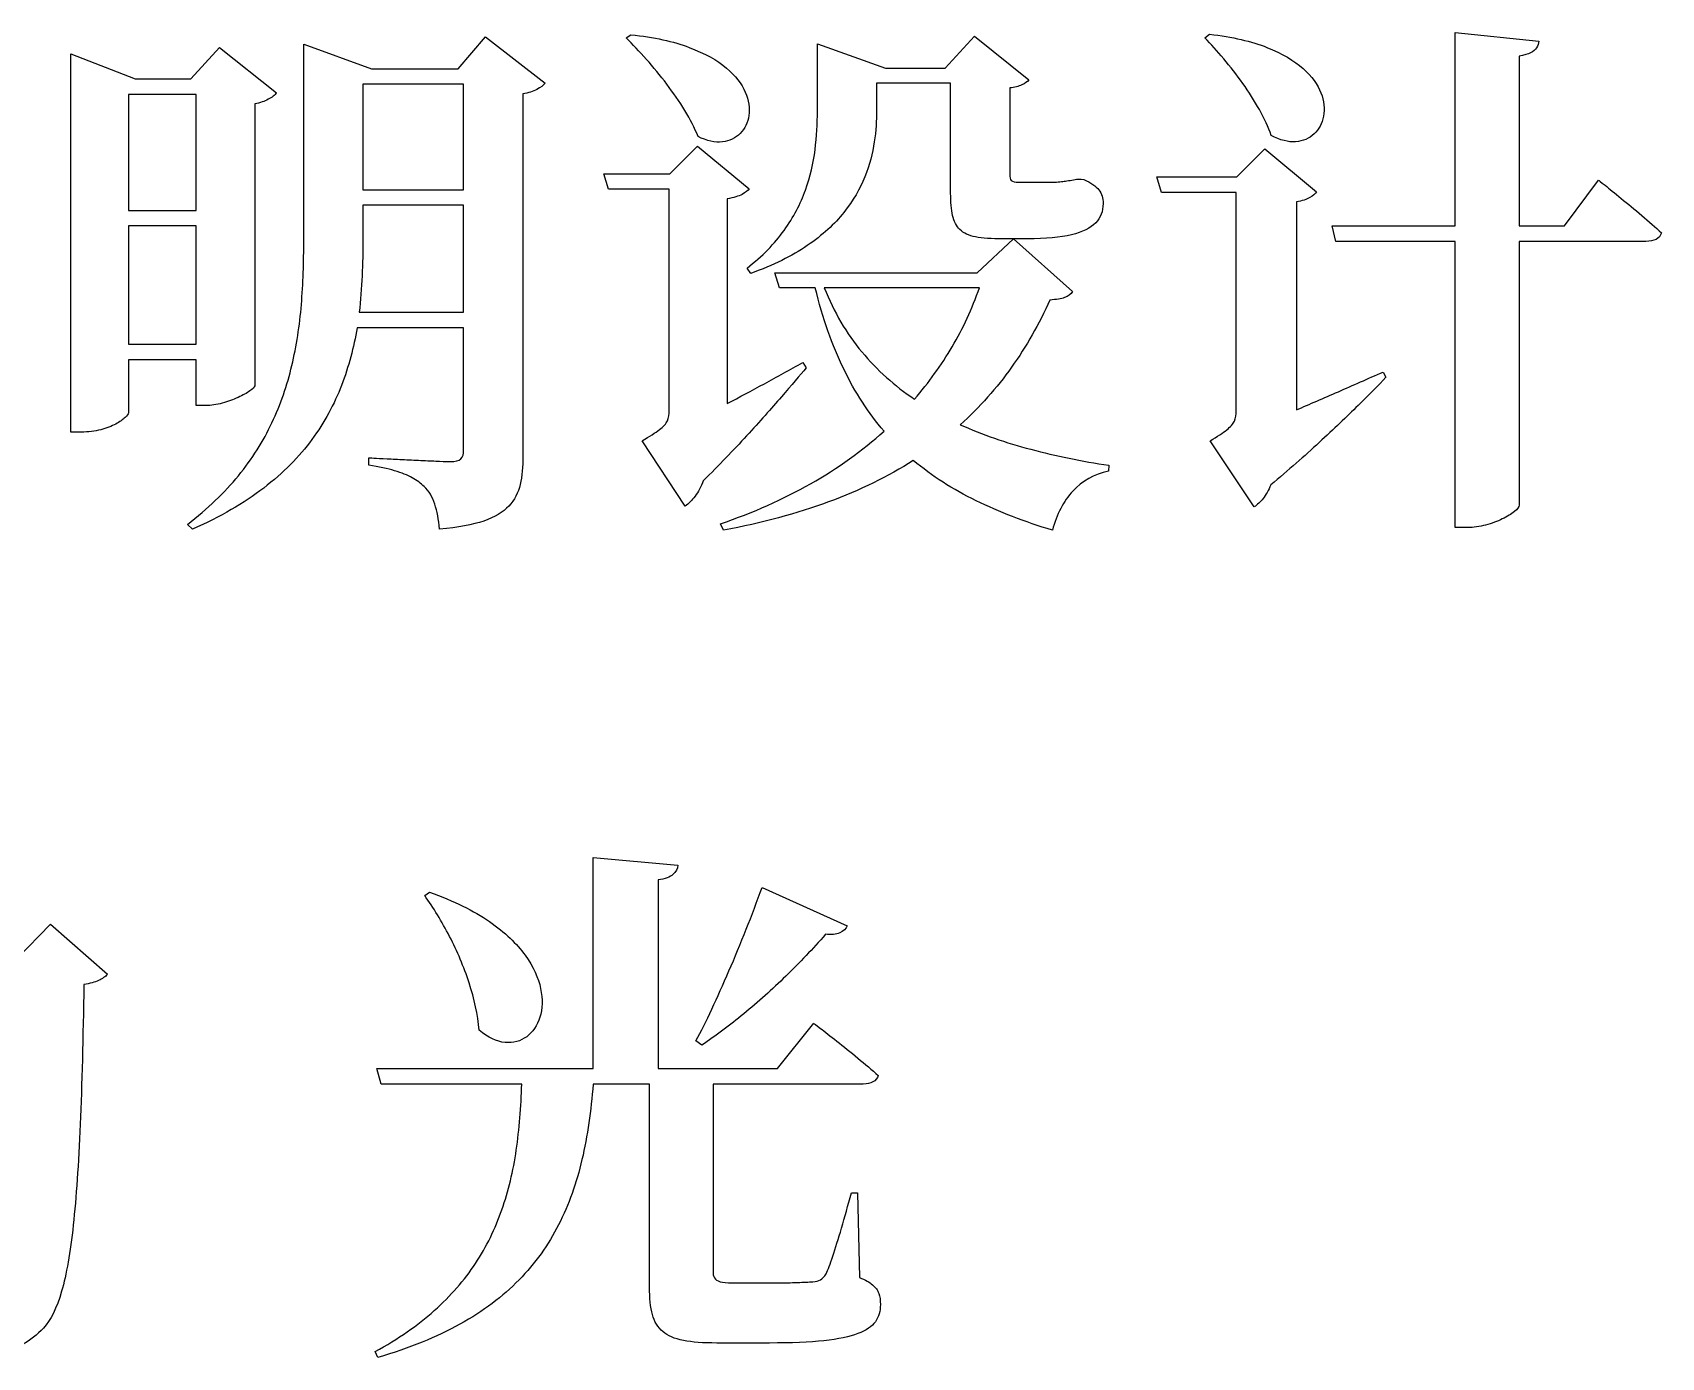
# Model space of a CAD drawing. Extents: x 11992 to 29481, y -6727 to 6811.
# Drawn here: x 28347.3 to 28418.5, y 3311.1 to 3369 of the extents above; entities that cross this region are included whole.
import ezdxf

# ---------------------------------------------------------------- set-up
doc = ezdxf.new("R2010")
doc.units = 0
doc.header["$MEASUREMENT"] = 0
doc.layers.add('layer 1', color=8, linetype='CONTINUOUS')
doc.layers.add('zoylight 6节点', color=8, linetype='CONTINUOUS')

# ---------------------------------------------------------------- blocks, each defined once
blk = doc.blocks.new('ddddd')
at = {"layer": 'layer 1'}
for points, knots in [([(22.482, 53.151), (22.482, 53.151), (21.889, 52.453), (21.889, 52.453), (21.889, 52.453), (21.889, 52.453), (19.991, 52.453), (19.991, 52.453), (19.991, 52.453), (19.991, 52.453), (18.513, 52.988), (18.513, 52.988), (18.513, 52.988), (18.513, 52.988), (18.513, 48.716), (18.513, 48.716), (18.513, 48.716), (18.515, 48.231), (18.497, 47.76), (18.461, 47.302), (18.461, 47.302), (18.424, 46.844), (18.354, 46.4), (18.253, 45.969), (18.253, 45.969), (18.152, 45.538), (18.008, 45.121), (17.818, 44.72), (17.818, 44.72), (17.63, 44.318), (17.386, 43.932), (17.085, 43.563), (17.085, 43.563), (16.782, 43.193), (16.414, 42.838), (15.975, 42.5), (15.975, 42.5), (15.975, 42.5), (16.08, 42.395), (16.08, 42.395), (16.08, 42.395), (16.691, 42.665), (17.211, 42.964), (17.638, 43.294), (17.638, 43.294), (18.065, 43.624), (18.416, 43.979), (18.691, 44.355), (18.691, 44.355), (18.965, 44.733), (19.182, 45.127), (19.337, 45.536), (19.337, 45.536), (19.495, 45.948), (19.607, 46.367), (19.677, 46.796), (19.677, 46.796), (19.677, 46.796), (22.005, 46.796), (22.005, 46.796), (22.005, 46.796), (22.005, 46.796), (22.005, 44.13), (22.005, 44.13), (22.005, 44.13), (22.007, 44.037), (21.988, 43.971), (21.947, 43.932), (21.947, 43.932), (21.906, 43.891), (21.829, 43.872), (21.714, 43.874), (21.714, 43.874), (21.664, 43.874), (21.586, 43.876), (21.481, 43.88), (21.481, 43.88), (21.376, 43.884), (21.258, 43.889), (21.122, 43.895), (21.122, 43.895), (20.988, 43.901), (20.853, 43.907), (20.715, 43.915), (20.715, 43.915), (20.577, 43.922), (20.447, 43.928), (20.331, 43.934), (20.331, 43.934), (20.212, 43.94), (20.117, 43.946), (20.046, 43.95), (20.046, 43.95), (19.972, 43.953), (19.935, 43.955), (19.933, 43.955), (19.933, 43.955), (19.933, 43.955), (19.933, 43.792), (19.933, 43.792), (19.933, 43.792), (20.156, 43.757), (20.344, 43.717), (20.498, 43.672), (20.498, 43.672), (20.651, 43.626), (20.779, 43.575), (20.882, 43.517), (20.882, 43.517), (20.985, 43.461), (21.072, 43.397), (21.144, 43.327), (21.144, 43.327), (21.246, 43.228), (21.324, 43.1), (21.375, 42.944), (21.375, 42.944), (21.425, 42.787), (21.46, 42.605), (21.481, 42.395), (21.481, 42.395), (21.881, 42.43), (22.201, 42.491), (22.444, 42.574), (22.444, 42.574), (22.686, 42.659), (22.868, 42.768), (22.993, 42.9), (22.993, 42.9), (23.115, 43.034), (23.198, 43.191), (23.239, 43.373), (23.239, 43.373), (23.282, 43.554), (23.301, 43.759), (23.297, 43.99), (23.297, 43.99), (23.297, 43.99), (23.297, 51.906), (23.297, 51.906), (23.297, 51.906), (23.419, 51.925), (23.522, 51.956), (23.604, 52.001), (23.604, 52.001), (23.685, 52.046), (23.745, 52.09), (23.786, 52.139), (23.786, 52.139), (23.786, 52.139), (22.482, 53.151), (22.482, 53.151)], [0, 0, 0, 0, 0.026316, 0.026316, 0.026316, 0.026316, 0.052632, 0.052632, 0.052632, 0.052632, 0.078947, 0.078947, 0.078947, 0.078947, 0.105263, 0.105263, 0.105263, 0.105263, 0.131579, 0.131579, 0.131579, 0.131579, 0.157895, 0.157895, 0.157895, 0.157895, 0.184211, 0.184211, 0.184211, 0.184211, 0.210526, 0.210526, 0.210526, 0.210526, 0.236842, 0.236842, 0.236842, 0.236842, 0.263158, 0.263158, 0.263158, 0.263158, 0.289474, 0.289474, 0.289474, 0.289474, 0.315789, 0.315789, 0.315789, 0.315789, 0.342105, 0.342105, 0.342105, 0.342105, 0.368421, 0.368421, 0.368421, 0.368421, 0.394737, 0.394737, 0.394737, 0.394737, 0.421053, 0.421053, 0.421053, 0.421053, 0.447368, 0.447368, 0.447368, 0.447368, 0.473684, 0.473684, 0.473684, 0.473684, 0.5, 0.5, 0.5, 0.5, 0.526316, 0.526316, 0.526316, 0.526316, 0.552632, 0.552632, 0.552632, 0.552632, 0.578947, 0.578947, 0.578947, 0.578947, 0.605263, 0.605263, 0.605263, 0.605263, 0.631579, 0.631579, 0.631579, 0.631579, 0.657895, 0.657895, 0.657895, 0.657895, 0.684211, 0.684211, 0.684211, 0.684211, 0.710526, 0.710526, 0.710526, 0.710526, 0.736842, 0.736842, 0.736842, 0.736842, 0.763158, 0.763158, 0.763158, 0.763158, 0.789474, 0.789474, 0.789474, 0.789474, 0.815789, 0.815789, 0.815789, 0.815789, 0.842105, 0.842105, 0.842105, 0.842105, 0.868421, 0.868421, 0.868421, 0.868421, 0.894737, 0.894737, 0.894737, 0.894737, 0.921053, 0.921053, 0.921053, 0.921053, 0.947368, 0.947368, 0.947368, 0.947368, 0.973684, 0.973684, 0.973684, 0.973684, 1, 1, 1, 1]), ([(25.553, 53.128), (25.696, 52.988), (25.845, 52.831), (25.999, 52.659), (25.999, 52.659), (26.15, 52.488), (26.299, 52.307), (26.443, 52.117), (26.443, 52.117), (26.587, 51.927), (26.718, 51.735), (26.837, 51.543), (26.837, 51.543), (26.953, 51.349), (27.05, 51.159), (27.124, 50.975), (27.124, 50.975), (27.318, 50.876), (27.496, 50.837), (27.656, 50.854), (27.656, 50.854), (27.815, 50.874), (27.945, 50.936), (28.048, 51.041), (28.048, 51.041), (28.148, 51.145), (28.212, 51.275), (28.236, 51.434), (28.236, 51.434), (28.259, 51.593), (28.232, 51.762), (28.156, 51.943), (28.156, 51.943), (28.079, 52.123), (27.941, 52.3), (27.743, 52.47), (27.743, 52.47), (27.543, 52.641), (27.273, 52.79), (26.932, 52.92), (26.932, 52.92), (26.589, 53.05), (26.164, 53.142), (25.657, 53.198), (25.657, 53.198), (25.657, 53.198), (25.553, 53.128), (25.553, 53.128)], [0, 0, 0, 0, 0.083333, 0.083333, 0.083333, 0.083333, 0.166667, 0.166667, 0.166667, 0.166667, 0.25, 0.25, 0.25, 0.25, 0.333333, 0.333333, 0.333333, 0.333333, 0.416667, 0.416667, 0.416667, 0.416667, 0.5, 0.5, 0.5, 0.5, 0.583333, 0.583333, 0.583333, 0.583333, 0.666667, 0.666667, 0.666667, 0.666667, 0.75, 0.75, 0.75, 0.75, 0.833333, 0.833333, 0.833333, 0.833333, 0.916667, 0.916667, 0.916667, 0.916667, 1, 1, 1, 1]), ([(35.494, 50.043), (35.494, 50.043), (35.389, 50.043), (35.389, 50.043), (35.389, 50.043), (35.352, 50.032), (35.307, 50.022), (35.255, 50.016), (35.255, 50.016), (35.203, 50.008), (35.158, 50.003), (35.121, 49.997), (35.121, 49.997), (35.09, 49.991), (35.045, 49.985), (34.991, 49.981), (34.991, 49.981), (34.939, 49.975), (34.892, 49.973), (34.853, 49.973), (34.853, 49.973), (34.853, 49.973), (34.504, 49.973), (34.504, 49.973), (34.504, 49.973), (34.504, 49.973), (34.132, 49.973), (34.132, 49.973), (34.132, 49.973), (34.048, 49.973), (33.992, 49.985), (33.967, 50.012), (33.967, 50.012), (33.943, 50.039), (33.932, 50.084), (33.934, 50.148), (33.934, 50.148), (33.934, 50.148), (33.934, 52.034), (33.934, 52.034), (33.934, 52.034), (34.038, 52.047), (34.126, 52.069), (34.196, 52.1), (34.196, 52.1), (34.266, 52.131), (34.318, 52.168), (34.353, 52.208), (34.353, 52.208), (34.353, 52.208), (33.165, 53.163), (33.165, 53.163), (33.165, 53.163), (33.165, 53.163), (32.525, 52.465), (32.525, 52.465), (32.525, 52.465), (32.525, 52.465), (31.221, 52.465), (31.221, 52.465), (31.221, 52.465), (31.221, 52.465), (29.732, 53), (29.732, 53), (29.732, 53), (29.732, 53), (29.732, 51.522), (29.732, 51.522), (29.732, 51.522), (29.733, 51.256), (29.718, 50.976), (29.681, 50.686), (29.681, 50.686), (29.646, 50.394), (29.574, 50.1), (29.47, 49.803), (29.47, 49.803), (29.365, 49.504), (29.21, 49.211), (29.004, 48.922), (29.004, 48.922), (28.8, 48.635), (28.531, 48.359), (28.195, 48.099), (28.195, 48.099), (28.195, 48.099), (28.276, 47.983), (28.276, 47.983), (28.276, 47.983), (28.767, 48.16), (29.179, 48.361), (29.51, 48.59), (29.51, 48.59), (29.842, 48.817), (30.108, 49.06), (30.31, 49.316), (30.31, 49.316), (30.511, 49.572), (30.665, 49.83), (30.768, 50.092), (30.768, 50.092), (30.87, 50.356), (30.94, 50.61), (30.975, 50.854), (30.975, 50.854), (31.01, 51.101), (31.026, 51.328), (31.024, 51.533), (31.024, 51.533), (31.024, 51.533), (31.024, 52.139), (31.024, 52.139), (31.024, 52.139), (31.024, 52.139), (32.642, 52.139), (32.642, 52.139), (32.642, 52.139), (32.642, 52.139), (32.642, 49.81), (32.642, 49.81), (32.642, 49.81), (32.64, 49.609), (32.651, 49.438), (32.675, 49.3), (32.675, 49.3), (32.698, 49.162), (32.746, 49.052), (32.816, 48.97), (32.816, 48.97), (32.888, 48.887), (32.993, 48.829), (33.132, 48.792), (33.132, 48.792), (33.272, 48.757), (33.458, 48.74), (33.689, 48.74), (33.689, 48.74), (33.689, 48.74), (34.318, 48.74), (34.318, 48.74), (34.318, 48.74), (34.716, 48.74), (35.036, 48.769), (35.28, 48.827), (35.28, 48.827), (35.523, 48.887), (35.699, 48.972), (35.81, 49.087), (35.81, 49.087), (35.918, 49.201), (35.973, 49.341), (35.971, 49.508), (35.971, 49.508), (35.973, 49.628), (35.944, 49.729), (35.88, 49.809), (35.88, 49.809), (35.816, 49.89), (35.707, 49.964), (35.552, 50.032), (35.552, 50.032), (35.552, 50.032), (35.494, 50.043), (35.494, 50.043)], [0, 0, 0, 0, 0.02439, 0.02439, 0.02439, 0.02439, 0.04878, 0.04878, 0.04878, 0.04878, 0.073171, 0.073171, 0.073171, 0.073171, 0.097561, 0.097561, 0.097561, 0.097561, 0.121951, 0.121951, 0.121951, 0.121951, 0.146341, 0.146341, 0.146341, 0.146341, 0.170732, 0.170732, 0.170732, 0.170732, 0.195122, 0.195122, 0.195122, 0.195122, 0.219512, 0.219512, 0.219512, 0.219512, 0.243902, 0.243902, 0.243902, 0.243902, 0.268293, 0.268293, 0.268293, 0.268293, 0.292683, 0.292683, 0.292683, 0.292683, 0.317073, 0.317073, 0.317073, 0.317073, 0.341463, 0.341463, 0.341463, 0.341463, 0.365854, 0.365854, 0.365854, 0.365854, 0.390244, 0.390244, 0.390244, 0.390244, 0.414634, 0.414634, 0.414634, 0.414634, 0.439024, 0.439024, 0.439024, 0.439024, 0.463415, 0.463415, 0.463415, 0.463415, 0.487805, 0.487805, 0.487805, 0.487805, 0.512195, 0.512195, 0.512195, 0.512195, 0.536585, 0.536585, 0.536585, 0.536585, 0.560976, 0.560976, 0.560976, 0.560976, 0.585366, 0.585366, 0.585366, 0.585366, 0.609756, 0.609756, 0.609756, 0.609756, 0.634146, 0.634146, 0.634146, 0.634146, 0.658537, 0.658537, 0.658537, 0.658537, 0.682927, 0.682927, 0.682927, 0.682927, 0.707317, 0.707317, 0.707317, 0.707317, 0.731707, 0.731707, 0.731707, 0.731707, 0.756098, 0.756098, 0.756098, 0.756098, 0.780488, 0.780488, 0.780488, 0.780488, 0.804878, 0.804878, 0.804878, 0.804878, 0.829268, 0.829268, 0.829268, 0.829268, 0.853659, 0.853659, 0.853659, 0.853659, 0.878049, 0.878049, 0.878049, 0.878049, 0.902439, 0.902439, 0.902439, 0.902439, 0.926829, 0.926829, 0.926829, 0.926829, 0.95122, 0.95122, 0.95122, 0.95122, 0.97561, 0.97561, 0.97561, 0.97561, 1, 1, 1, 1]), ([(38.191, 53.128), (38.327, 52.992), (38.465, 52.841), (38.608, 52.67), (38.608, 52.67), (38.752, 52.501), (38.89, 52.323), (39.024, 52.133), (39.024, 52.133), (39.157, 51.945), (39.278, 51.753), (39.386, 51.56), (39.386, 51.56), (39.495, 51.366), (39.58, 51.18), (39.646, 50.998), (39.646, 50.998), (39.84, 50.891), (40.017, 50.845), (40.178, 50.858), (40.178, 50.858), (40.339, 50.87), (40.475, 50.928), (40.581, 51.029), (40.581, 51.029), (40.688, 51.13), (40.758, 51.26), (40.787, 51.417), (40.787, 51.417), (40.818, 51.576), (40.799, 51.745), (40.731, 51.927), (40.731, 51.927), (40.661, 52.108), (40.531, 52.286), (40.341, 52.459), (40.341, 52.459), (40.149, 52.631), (39.887, 52.785), (39.551, 52.919), (39.551, 52.919), (39.218, 53.052), (38.798, 53.149), (38.296, 53.21), (38.296, 53.21), (38.296, 53.21), (38.191, 53.128), (38.191, 53.128)], [0, 0, 0, 0, 0.083333, 0.083333, 0.083333, 0.083333, 0.166667, 0.166667, 0.166667, 0.166667, 0.25, 0.25, 0.25, 0.25, 0.333333, 0.333333, 0.333333, 0.333333, 0.416667, 0.416667, 0.416667, 0.416667, 0.5, 0.5, 0.5, 0.5, 0.583333, 0.583333, 0.583333, 0.583333, 0.666667, 0.666667, 0.666667, 0.666667, 0.75, 0.75, 0.75, 0.75, 0.833333, 0.833333, 0.833333, 0.833333, 0.916667, 0.916667, 0.916667, 0.916667, 1, 1, 1, 1]), ([(46.049, 49.019), (46.049, 49.019), (45.059, 49.019), (45.059, 49.019), (45.059, 49.019), (45.059, 49.019), (45.059, 52.732), (45.059, 52.732), (45.059, 52.732), (45.168, 52.748), (45.251, 52.771), (45.311, 52.802), (45.311, 52.802), (45.372, 52.831), (45.414, 52.868), (45.441, 52.913), (45.441, 52.913), (45.467, 52.955), (45.484, 53.004), (45.49, 53.058), (45.49, 53.058), (45.49, 53.058), (43.662, 53.244), (43.662, 53.244), (43.662, 53.244), (43.662, 53.244), (43.662, 49.019), (43.662, 49.019), (43.662, 49.019), (43.662, 49.019), (40.973, 49.019), (40.973, 49.019), (40.973, 49.019), (40.973, 49.019), (41.055, 48.681), (41.055, 48.681), (41.055, 48.681), (41.055, 48.681), (43.662, 48.681), (43.662, 48.681), (43.662, 48.681), (43.662, 48.681), (43.662, 42.43), (43.662, 42.43), (43.662, 42.43), (43.662, 42.43), (43.93, 42.43), (43.93, 42.43), (43.93, 42.43), (44.064, 42.432), (44.196, 42.45), (44.328, 42.485), (44.328, 42.485), (44.46, 42.522), (44.582, 42.566), (44.691, 42.619), (44.691, 42.619), (44.801, 42.671), (44.89, 42.725), (44.956, 42.78), (44.956, 42.78), (45.024, 42.834), (45.057, 42.88), (45.059, 42.919), (45.059, 42.919), (45.059, 42.919), (45.059, 48.681), (45.059, 48.681), (45.059, 48.681), (45.059, 48.681), (47.83, 48.681), (47.83, 48.681), (47.83, 48.681), (47.919, 48.681), (47.993, 48.697), (48.051, 48.726), (48.051, 48.726), (48.111, 48.757), (48.15, 48.804), (48.167, 48.868), (48.167, 48.868), (48.037, 48.99), (47.894, 49.116), (47.736, 49.25), (47.736, 49.25), (47.581, 49.382), (47.432, 49.506), (47.288, 49.622), (47.288, 49.622), (47.147, 49.739), (47.028, 49.834), (46.937, 49.908), (46.937, 49.908), (46.844, 49.981), (46.798, 50.018), (46.794, 50.02), (46.794, 50.02), (46.794, 50.02), (46.049, 49.019), (46.049, 49.019)], [0, 0, 0, 0, 0.04, 0.04, 0.04, 0.04, 0.08, 0.08, 0.08, 0.08, 0.12, 0.12, 0.12, 0.12, 0.16, 0.16, 0.16, 0.16, 0.2, 0.2, 0.2, 0.2, 0.24, 0.24, 0.24, 0.24, 0.28, 0.28, 0.28, 0.28, 0.32, 0.32, 0.32, 0.32, 0.36, 0.36, 0.36, 0.36, 0.4, 0.4, 0.4, 0.4, 0.44, 0.44, 0.44, 0.44, 0.48, 0.48, 0.48, 0.48, 0.52, 0.52, 0.52, 0.52, 0.56, 0.56, 0.56, 0.56, 0.6, 0.6, 0.6, 0.6, 0.64, 0.64, 0.64, 0.64, 0.68, 0.68, 0.68, 0.68, 0.72, 0.72, 0.72, 0.72, 0.76, 0.76, 0.76, 0.76, 0.8, 0.8, 0.8, 0.8, 0.84, 0.84, 0.84, 0.84, 0.88, 0.88, 0.88, 0.88, 0.92, 0.92, 0.92, 0.92, 0.96, 0.96, 0.96, 0.96, 1, 1, 1, 1]), ([(16.162, 46.097), (16.162, 46.097), (16.162, 45.096), (16.162, 45.096), (16.162, 45.096), (16.162, 45.096), (16.371, 45.096), (16.371, 45.096), (16.371, 45.096), (16.489, 45.098), (16.61, 45.116), (16.734, 45.148), (16.734, 45.148), (16.856, 45.181), (16.971, 45.224), (17.077, 45.273), (17.077, 45.273), (17.182, 45.321), (17.269, 45.368), (17.335, 45.416), (17.335, 45.416), (17.401, 45.463), (17.438, 45.5), (17.442, 45.527), (17.442, 45.527), (17.442, 45.527), (17.442, 51.685), (17.442, 51.685), (17.442, 51.685), (17.558, 51.71), (17.657, 51.743), (17.737, 51.786), (17.737, 51.786), (17.818, 51.828), (17.878, 51.877), (17.919, 51.929), (17.919, 51.929), (17.919, 51.929), (16.674, 52.919), (16.674, 52.919), (16.674, 52.919), (16.674, 52.919), (16.045, 52.232), (16.045, 52.232), (16.045, 52.232), (16.045, 52.232), (14.834, 52.232), (14.834, 52.232), (14.834, 52.232), (14.834, 52.232), (13.426, 52.779), (13.426, 52.779), (13.426, 52.779), (13.426, 52.779), (13.426, 44.514), (13.426, 44.514), (13.426, 44.514), (13.426, 44.514), (13.647, 44.514), (13.647, 44.514), (13.647, 44.514), (13.808, 44.516), (13.952, 44.533), (14.08, 44.568), (14.08, 44.568), (14.206, 44.603), (14.315, 44.644), (14.406, 44.693), (14.406, 44.693), (14.495, 44.741), (14.563, 44.79), (14.611, 44.834), (14.611, 44.834), (14.658, 44.879), (14.683, 44.912), (14.683, 44.933), (14.683, 44.933), (14.683, 44.933), (14.683, 46.097), (14.683, 46.097), (14.683, 46.097), (14.683, 46.097), (16.162, 46.097), (16.162, 46.097)], [0, 0, 0, 0, 0.047619, 0.047619, 0.047619, 0.047619, 0.095238, 0.095238, 0.095238, 0.095238, 0.142857, 0.142857, 0.142857, 0.142857, 0.190476, 0.190476, 0.190476, 0.190476, 0.238095, 0.238095, 0.238095, 0.238095, 0.285714, 0.285714, 0.285714, 0.285714, 0.333333, 0.333333, 0.333333, 0.333333, 0.380952, 0.380952, 0.380952, 0.380952, 0.428571, 0.428571, 0.428571, 0.428571, 0.47619, 0.47619, 0.47619, 0.47619, 0.52381, 0.52381, 0.52381, 0.52381, 0.571429, 0.571429, 0.571429, 0.571429, 0.619048, 0.619048, 0.619048, 0.619048, 0.666667, 0.666667, 0.666667, 0.666667, 0.714286, 0.714286, 0.714286, 0.714286, 0.761905, 0.761905, 0.761905, 0.761905, 0.809524, 0.809524, 0.809524, 0.809524, 0.857143, 0.857143, 0.857143, 0.857143, 0.904762, 0.904762, 0.904762, 0.904762, 0.952381, 0.952381, 0.952381, 0.952381, 1, 1, 1, 1]), ([(22.005, 52.115), (22.005, 52.115), (22.005, 49.81), (22.005, 49.81), (22.005, 49.81), (22.005, 49.81), (19.805, 49.81), (19.805, 49.81), (19.805, 49.81), (19.805, 49.81), (19.805, 52.115), (19.805, 52.115), (19.805, 52.115), (19.805, 52.115), (22.005, 52.115), (22.005, 52.115)], [0, 0, 0, 0, 0.25, 0.25, 0.25, 0.25, 0.5, 0.5, 0.5, 0.5, 0.75, 0.75, 0.75, 0.75, 1, 1, 1, 1]), ([(16.162, 51.894), (16.162, 51.894), (16.162, 49.357), (16.162, 49.357), (16.162, 49.357), (16.162, 49.357), (14.683, 49.357), (14.683, 49.357), (14.683, 49.357), (14.683, 49.357), (14.683, 51.894), (14.683, 51.894), (14.683, 51.894), (14.683, 51.894), (16.162, 51.894), (16.162, 51.894)], [0, 0, 0, 0, 0.25, 0.25, 0.25, 0.25, 0.5, 0.5, 0.5, 0.5, 0.75, 0.75, 0.75, 0.75, 1, 1, 1, 1]), ([(29.417, 46.039), (29.132, 45.882), (28.851, 45.727), (28.573, 45.573), (28.573, 45.573), (28.296, 45.422), (28.026, 45.278), (27.764, 45.143), (27.764, 45.143), (27.764, 45.143), (27.764, 49.613), (27.764, 49.613), (27.764, 49.613), (27.902, 49.638), (28.011, 49.669), (28.086, 49.71), (28.086, 49.71), (28.162, 49.75), (28.214, 49.791), (28.242, 49.834), (28.242, 49.834), (28.242, 49.834), (27.112, 50.765), (27.112, 50.765), (27.112, 50.765), (27.112, 50.765), (26.507, 50.16), (26.507, 50.16), (26.507, 50.16), (26.507, 50.16), (25.064, 50.16), (25.064, 50.16), (25.064, 50.16), (25.064, 50.16), (25.168, 49.822), (25.168, 49.822), (25.168, 49.822), (25.168, 49.822), (26.495, 49.822), (26.495, 49.822), (26.495, 49.822), (26.495, 49.822), (26.495, 44.991), (26.495, 44.991), (26.495, 44.991), (26.497, 44.904), (26.484, 44.828), (26.455, 44.764), (26.455, 44.764), (26.426, 44.702), (26.369, 44.636), (26.284, 44.57), (26.284, 44.57), (26.197, 44.504), (26.071, 44.423), (25.902, 44.328), (25.902, 44.328), (25.902, 44.328), (26.845, 42.896), (26.845, 42.896), (26.845, 42.896), (26.916, 42.948), (26.988, 43.022), (27.06, 43.115), (27.06, 43.115), (27.132, 43.208), (27.192, 43.321), (27.24, 43.455), (27.24, 43.455), (27.584, 43.794), (27.898, 44.12), (28.185, 44.434), (28.185, 44.434), (28.472, 44.747), (28.726, 45.03), (28.946, 45.286), (28.946, 45.286), (29.167, 45.54), (29.347, 45.754), (29.487, 45.923), (29.487, 45.923), (29.487, 45.923), (29.417, 46.039), (29.417, 46.039)], [0, 0, 0, 0, 0.047619, 0.047619, 0.047619, 0.047619, 0.095238, 0.095238, 0.095238, 0.095238, 0.142857, 0.142857, 0.142857, 0.142857, 0.190476, 0.190476, 0.190476, 0.190476, 0.238095, 0.238095, 0.238095, 0.238095, 0.285714, 0.285714, 0.285714, 0.285714, 0.333333, 0.333333, 0.333333, 0.333333, 0.380952, 0.380952, 0.380952, 0.380952, 0.428571, 0.428571, 0.428571, 0.428571, 0.47619, 0.47619, 0.47619, 0.47619, 0.52381, 0.52381, 0.52381, 0.52381, 0.571429, 0.571429, 0.571429, 0.571429, 0.619048, 0.619048, 0.619048, 0.619048, 0.666667, 0.666667, 0.666667, 0.666667, 0.714286, 0.714286, 0.714286, 0.714286, 0.761905, 0.761905, 0.761905, 0.761905, 0.809524, 0.809524, 0.809524, 0.809524, 0.857143, 0.857143, 0.857143, 0.857143, 0.904762, 0.904762, 0.904762, 0.904762, 0.952381, 0.952381, 0.952381, 0.952381, 1, 1, 1, 1]), ([(40.193, 49.543), (40.32, 49.568), (40.418, 49.599), (40.488, 49.64), (40.488, 49.64), (40.558, 49.681), (40.609, 49.721), (40.636, 49.764), (40.636, 49.764), (40.636, 49.764), (39.507, 50.707), (39.507, 50.707), (39.507, 50.707), (39.507, 50.707), (38.89, 50.09), (38.89, 50.09), (38.89, 50.09), (38.89, 50.09), (37.144, 50.09), (37.144, 50.09), (37.144, 50.09), (37.144, 50.09), (37.248, 49.752), (37.248, 49.752), (37.248, 49.752), (37.248, 49.752), (38.878, 49.752), (38.878, 49.752), (38.878, 49.752), (38.878, 49.752), (38.878, 44.98), (38.878, 44.98), (38.878, 44.98), (38.88, 44.896), (38.866, 44.823), (38.839, 44.758), (38.839, 44.758), (38.81, 44.694), (38.756, 44.63), (38.672, 44.564), (38.672, 44.564), (38.591, 44.499), (38.469, 44.419), (38.308, 44.328), (38.308, 44.328), (38.308, 44.328), (39.274, 42.884), (39.274, 42.884), (39.274, 42.884), (39.34, 42.925), (39.404, 42.985), (39.468, 43.067), (39.468, 43.067), (39.532, 43.146), (39.586, 43.245), (39.635, 43.362), (39.635, 43.362), (40.019, 43.686), (40.372, 43.994), (40.692, 44.289), (40.692, 44.289), (41.014, 44.584), (41.295, 44.854), (41.542, 45.096), (41.542, 45.096), (41.786, 45.339), (41.99, 45.544), (42.149, 45.713), (42.149, 45.713), (42.149, 45.713), (42.091, 45.829), (42.091, 45.829), (42.091, 45.829), (41.757, 45.684), (41.431, 45.54), (41.111, 45.399), (41.111, 45.399), (40.791, 45.259), (40.486, 45.127), (40.193, 45.003), (40.193, 45.003), (40.193, 45.003), (40.193, 49.543), (40.193, 49.543)], [0, 0, 0, 0, 0.047619, 0.047619, 0.047619, 0.047619, 0.095238, 0.095238, 0.095238, 0.095238, 0.142857, 0.142857, 0.142857, 0.142857, 0.190476, 0.190476, 0.190476, 0.190476, 0.238095, 0.238095, 0.238095, 0.238095, 0.285714, 0.285714, 0.285714, 0.285714, 0.333333, 0.333333, 0.333333, 0.333333, 0.380952, 0.380952, 0.380952, 0.380952, 0.428571, 0.428571, 0.428571, 0.428571, 0.47619, 0.47619, 0.47619, 0.47619, 0.52381, 0.52381, 0.52381, 0.52381, 0.571429, 0.571429, 0.571429, 0.571429, 0.619048, 0.619048, 0.619048, 0.619048, 0.666667, 0.666667, 0.666667, 0.666667, 0.714286, 0.714286, 0.714286, 0.714286, 0.761905, 0.761905, 0.761905, 0.761905, 0.809524, 0.809524, 0.809524, 0.809524, 0.857143, 0.857143, 0.857143, 0.857143, 0.904762, 0.904762, 0.904762, 0.904762, 0.952381, 0.952381, 0.952381, 0.952381, 1, 1, 1, 1]), ([(19.724, 47.133), (19.753, 47.397), (19.774, 47.663), (19.786, 47.931), (19.786, 47.931), (19.799, 48.2), (19.805, 48.466), (19.805, 48.728), (19.805, 48.728), (19.805, 48.728), (19.805, 49.473), (19.805, 49.473), (19.805, 49.473), (19.805, 49.473), (22.005, 49.473), (22.005, 49.473), (22.005, 49.473), (22.005, 49.473), (22.005, 47.133), (22.005, 47.133), (22.005, 47.133), (22.005, 47.133), (19.724, 47.133), (19.724, 47.133)], [0, 0, 0, 0, 0.166667, 0.166667, 0.166667, 0.166667, 0.333333, 0.333333, 0.333333, 0.333333, 0.5, 0.5, 0.5, 0.5, 0.666667, 0.666667, 0.666667, 0.666667, 0.833333, 0.833333, 0.833333, 0.833333, 1, 1, 1, 1]), ([(14.683, 46.435), (14.683, 46.435), (14.683, 49.019), (14.683, 49.019), (14.683, 49.019), (14.683, 49.019), (16.162, 49.019), (16.162, 49.019), (16.162, 49.019), (16.162, 49.019), (16.162, 46.435), (16.162, 46.435), (16.162, 46.435), (16.162, 46.435), (14.683, 46.435), (14.683, 46.435)], [0, 0, 0, 0, 0.25, 0.25, 0.25, 0.25, 0.5, 0.5, 0.5, 0.5, 0.75, 0.75, 0.75, 0.75, 1, 1, 1, 1]), ([(34.015, 48.74), (34.015, 48.74), (33.224, 47.995), (33.224, 47.995), (33.224, 47.995), (33.224, 47.995), (28.8, 47.995), (28.8, 47.995), (28.8, 47.995), (28.8, 47.995), (28.905, 47.669), (28.905, 47.669), (28.905, 47.669), (28.905, 47.669), (29.685, 47.669), (29.685, 47.669), (29.685, 47.669), (29.848, 47.001), (30.055, 46.411), (30.306, 45.897), (30.306, 45.897), (30.556, 45.383), (30.849, 44.931), (31.187, 44.537), (31.187, 44.537), (30.715, 44.112), (30.18, 43.728), (29.584, 43.389), (29.584, 43.389), (28.986, 43.049), (28.329, 42.756), (27.613, 42.512), (27.613, 42.512), (27.613, 42.512), (27.683, 42.372), (27.683, 42.372), (27.683, 42.372), (28.521, 42.529), (29.283, 42.735), (29.974, 42.991), (29.974, 42.991), (30.663, 43.245), (31.28, 43.548), (31.827, 43.897), (31.827, 43.897), (32.234, 43.556), (32.692, 43.263), (33.198, 43.016), (33.198, 43.016), (33.705, 42.77), (34.26, 42.556), (34.865, 42.372), (34.865, 42.372), (34.958, 42.723), (35.108, 43.009), (35.311, 43.228), (35.311, 43.228), (35.515, 43.447), (35.773, 43.592), (36.087, 43.664), (36.087, 43.664), (36.087, 43.664), (36.099, 43.792), (36.099, 43.792), (36.099, 43.792), (35.509, 43.88), (34.943, 43.994), (34.397, 44.14), (34.397, 44.14), (33.85, 44.283), (33.336, 44.464), (32.851, 44.677), (32.851, 44.677), (33.276, 45.061), (33.65, 45.48), (33.973, 45.934), (33.973, 45.934), (34.297, 46.388), (34.576, 46.877), (34.807, 47.401), (34.807, 47.401), (34.95, 47.411), (35.057, 47.428), (35.131, 47.455), (35.131, 47.455), (35.206, 47.48), (35.265, 47.525), (35.307, 47.587), (35.307, 47.587), (35.307, 47.587), (34.015, 48.74), (34.015, 48.74)], [0, 0, 0, 0, 0.043478, 0.043478, 0.043478, 0.043478, 0.086957, 0.086957, 0.086957, 0.086957, 0.130435, 0.130435, 0.130435, 0.130435, 0.173913, 0.173913, 0.173913, 0.173913, 0.217391, 0.217391, 0.217391, 0.217391, 0.26087, 0.26087, 0.26087, 0.26087, 0.304348, 0.304348, 0.304348, 0.304348, 0.347826, 0.347826, 0.347826, 0.347826, 0.391304, 0.391304, 0.391304, 0.391304, 0.434783, 0.434783, 0.434783, 0.434783, 0.478261, 0.478261, 0.478261, 0.478261, 0.521739, 0.521739, 0.521739, 0.521739, 0.565217, 0.565217, 0.565217, 0.565217, 0.608696, 0.608696, 0.608696, 0.608696, 0.652174, 0.652174, 0.652174, 0.652174, 0.695652, 0.695652, 0.695652, 0.695652, 0.73913, 0.73913, 0.73913, 0.73913, 0.782609, 0.782609, 0.782609, 0.782609, 0.826087, 0.826087, 0.826087, 0.826087, 0.869565, 0.869565, 0.869565, 0.869565, 0.913043, 0.913043, 0.913043, 0.913043, 0.956522, 0.956522, 0.956522, 0.956522, 1, 1, 1, 1]), ([(33.27, 47.669), (33.113, 47.215), (32.915, 46.786), (32.678, 46.382), (32.678, 46.382), (32.44, 45.979), (32.164, 45.597), (31.85, 45.236), (31.85, 45.236), (31.417, 45.525), (31.035, 45.87), (30.702, 46.27), (30.702, 46.27), (30.368, 46.67), (30.094, 47.135), (29.883, 47.669), (29.883, 47.669), (29.883, 47.669), (33.27, 47.669), (33.27, 47.669)], [0, 0, 0, 0, 0.2, 0.2, 0.2, 0.2, 0.4, 0.4, 0.4, 0.4, 0.6, 0.6, 0.6, 0.6, 0.8, 0.8, 0.8, 0.8, 1, 1, 1, 1]), ([(12.978, 33.766), (12.978, 33.766), (12.244, 33.01), (12.244, 33.01), (12.244, 33.01), (12.244, 33.01), (10.394, 33.01), (10.394, 33.01), (10.394, 33.01), (10.516, 33.231), (10.63, 33.458), (10.737, 33.693), (10.737, 33.693), (10.844, 33.925), (10.946, 34.168), (11.045, 34.418), (11.045, 34.418), (11.179, 34.418), (11.282, 34.438), (11.356, 34.478), (11.356, 34.478), (11.43, 34.517), (11.478, 34.575), (11.499, 34.651), (11.499, 34.651), (11.499, 34.651), (9.66, 35.186), (9.66, 35.186), (9.66, 35.186), (9.585, 34.74), (9.489, 34.29), (9.377, 33.842), (9.377, 33.842), (9.264, 33.394), (9.14, 32.955), (9.001, 32.53), (9.001, 32.53), (8.863, 32.106), (8.717, 31.706), (8.562, 31.331), (8.562, 31.331), (8.407, 30.957), (8.25, 30.619), (8.089, 30.321), (8.089, 30.321), (8.089, 30.321), (8.24, 30.228), (8.24, 30.228), (8.24, 30.228), (8.613, 30.542), (8.964, 30.905), (9.294, 31.314), (9.294, 31.314), (9.623, 31.723), (9.928, 32.177), (10.207, 32.672), (10.207, 32.672), (10.207, 32.672), (12.372, 32.672), (12.372, 32.672), (12.372, 32.672), (12.347, 31.347), (12.312, 30.212), (12.27, 29.263), (12.27, 29.263), (12.225, 28.317), (12.163, 27.568), (12.08, 27.017), (12.08, 27.017), (11.998, 26.466), (11.886, 26.124), (11.744, 25.99), (11.744, 25.99), (11.688, 25.938), (11.627, 25.899), (11.563, 25.876), (11.563, 25.876), (11.499, 25.851), (11.416, 25.839), (11.313, 25.839), (11.313, 25.839), (11.236, 25.839), (11.133, 25.843), (11.005, 25.849), (11.005, 25.849), (10.877, 25.855), (10.733, 25.864), (10.578, 25.874), (10.578, 25.874), (10.421, 25.884), (10.262, 25.895), (10.103, 25.907), (10.103, 25.907), (9.942, 25.921), (9.79, 25.932), (9.649, 25.944), (9.649, 25.944), (9.649, 25.944), (9.637, 25.781), (9.637, 25.781), (9.637, 25.781), (9.924, 25.728), (10.176, 25.657), (10.39, 25.569), (10.39, 25.569), (10.603, 25.48), (10.764, 25.381), (10.871, 25.269), (10.871, 25.269), (10.968, 25.176), (11.036, 25.048), (11.073, 24.886), (11.073, 24.886), (11.111, 24.727), (11.129, 24.535), (11.127, 24.314), (11.127, 24.314), (11.383, 24.314), (11.612, 24.336), (11.816, 24.378), (11.816, 24.378), (12.021, 24.423), (12.206, 24.491), (12.37, 24.584), (12.37, 24.584), (12.535, 24.675), (12.689, 24.795), (12.826, 24.943), (12.826, 24.943), (12.986, 25.112), (13.117, 25.379), (13.224, 25.746), (13.224, 25.746), (13.329, 26.113), (13.414, 26.596), (13.478, 27.195), (13.478, 27.195), (13.542, 27.795), (13.593, 28.528), (13.63, 29.395), (13.63, 29.395), (13.665, 30.262), (13.692, 31.281), (13.711, 32.451), (13.711, 32.451), (13.845, 32.468), (13.952, 32.497), (14.033, 32.536), (14.033, 32.536), (14.115, 32.573), (14.179, 32.62), (14.223, 32.672), (14.223, 32.672), (14.223, 32.672), (12.978, 33.766), (12.978, 33.766)], [0, 0, 0, 0, 0.025641, 0.025641, 0.025641, 0.025641, 0.051282, 0.051282, 0.051282, 0.051282, 0.076923, 0.076923, 0.076923, 0.076923, 0.102564, 0.102564, 0.102564, 0.102564, 0.128205, 0.128205, 0.128205, 0.128205, 0.153846, 0.153846, 0.153846, 0.153846, 0.179487, 0.179487, 0.179487, 0.179487, 0.205128, 0.205128, 0.205128, 0.205128, 0.230769, 0.230769, 0.230769, 0.230769, 0.25641, 0.25641, 0.25641, 0.25641, 0.282051, 0.282051, 0.282051, 0.282051, 0.307692, 0.307692, 0.307692, 0.307692, 0.333333, 0.333333, 0.333333, 0.333333, 0.358974, 0.358974, 0.358974, 0.358974, 0.384615, 0.384615, 0.384615, 0.384615, 0.410256, 0.410256, 0.410256, 0.410256, 0.435897, 0.435897, 0.435897, 0.435897, 0.461538, 0.461538, 0.461538, 0.461538, 0.487179, 0.487179, 0.487179, 0.487179, 0.512821, 0.512821, 0.512821, 0.512821, 0.538462, 0.538462, 0.538462, 0.538462, 0.564103, 0.564103, 0.564103, 0.564103, 0.589744, 0.589744, 0.589744, 0.589744, 0.615385, 0.615385, 0.615385, 0.615385, 0.641026, 0.641026, 0.641026, 0.641026, 0.666667, 0.666667, 0.666667, 0.666667, 0.692308, 0.692308, 0.692308, 0.692308, 0.717949, 0.717949, 0.717949, 0.717949, 0.74359, 0.74359, 0.74359, 0.74359, 0.769231, 0.769231, 0.769231, 0.769231, 0.794872, 0.794872, 0.794872, 0.794872, 0.820513, 0.820513, 0.820513, 0.820513, 0.846154, 0.846154, 0.846154, 0.846154, 0.871795, 0.871795, 0.871795, 0.871795, 0.897436, 0.897436, 0.897436, 0.897436, 0.923077, 0.923077, 0.923077, 0.923077, 0.948718, 0.948718, 0.948718, 0.948718, 0.974359, 0.974359, 0.974359, 0.974359, 1, 1, 1, 1]), ([(30.607, 27.899), (30.607, 27.899), (30.478, 27.899), (30.478, 27.899), (30.478, 27.899), (30.401, 27.622), (30.327, 27.364), (30.259, 27.127), (30.259, 27.127), (30.189, 26.891), (30.127, 26.687), (30.069, 26.514), (30.069, 26.514), (30.013, 26.342), (29.962, 26.214), (29.92, 26.13), (29.92, 26.13), (29.881, 26.068), (29.842, 26.023), (29.801, 26), (29.801, 26), (29.759, 25.975), (29.702, 25.959), (29.629, 25.955), (29.629, 25.955), (29.545, 25.95), (29.435, 25.944), (29.297, 25.94), (29.297, 25.94), (29.159, 25.934), (29.002, 25.932), (28.826, 25.932), (28.826, 25.932), (28.826, 25.932), (27.871, 25.932), (27.871, 25.932), (27.871, 25.932), (27.757, 25.932), (27.667, 25.94), (27.607, 25.957), (27.607, 25.957), (27.547, 25.975), (27.504, 26.002), (27.483, 26.039), (27.483, 26.039), (27.462, 26.078), (27.45, 26.126), (27.452, 26.188), (27.452, 26.188), (27.452, 26.188), (27.452, 30.088), (27.452, 30.088), (27.452, 30.088), (27.452, 30.088), (27.452, 30.274), (27.452, 30.274), (27.452, 30.274), (27.452, 30.274), (30.735, 30.274), (30.735, 30.274), (30.735, 30.274), (30.818, 30.274), (30.888, 30.29), (30.946, 30.319), (30.946, 30.319), (31.004, 30.35), (31.043, 30.396), (31.06, 30.46), (31.06, 30.46), (30.925, 30.583), (30.775, 30.709), (30.614, 30.841), (30.614, 30.841), (30.455, 30.973), (30.302, 31.095), (30.156, 31.209), (30.156, 31.209), (30.011, 31.326), (29.891, 31.419), (29.798, 31.491), (29.798, 31.491), (29.704, 31.562), (29.656, 31.599), (29.652, 31.601), (29.652, 31.601), (29.652, 31.601), (28.86, 30.612), (28.86, 30.612), (28.86, 30.612), (28.86, 30.612), (26.253, 30.612), (26.253, 30.612), (26.253, 30.612), (26.253, 30.612), (26.253, 34.732), (26.253, 34.732), (26.253, 34.732), (26.406, 34.756), (26.515, 34.796), (26.577, 34.853), (26.577, 34.853), (26.639, 34.907), (26.676, 34.977), (26.684, 35.058), (26.684, 35.058), (26.684, 35.058), (24.833, 35.221), (24.833, 35.221), (24.833, 35.221), (24.833, 35.221), (24.833, 30.612), (24.833, 30.612), (24.833, 30.612), (24.833, 30.612), (20.107, 30.612), (20.107, 30.612), (20.107, 30.612), (20.107, 30.612), (20.2, 30.274), (20.2, 30.274), (20.2, 30.274), (20.2, 30.274), (23.273, 30.274), (23.273, 30.274), (23.273, 30.274), (23.261, 29.772), (23.221, 29.29), (23.155, 28.833), (23.155, 28.833), (23.089, 28.375), (22.984, 27.94), (22.84, 27.527), (22.84, 27.527), (22.697, 27.114), (22.505, 26.724), (22.264, 26.357), (22.264, 26.357), (22.024, 25.99), (21.723, 25.645), (21.364, 25.325), (21.364, 25.325), (21.003, 25.003), (20.572, 24.706), (20.072, 24.431), (20.072, 24.431), (20.072, 24.431), (20.13, 24.302), (20.13, 24.302), (20.13, 24.302), (20.819, 24.502), (21.418, 24.745), (21.925, 25.028), (21.925, 25.028), (22.433, 25.309), (22.864, 25.633), (23.215, 25.996), (23.215, 25.996), (23.568, 26.357), (23.855, 26.759), (24.078, 27.199), (24.078, 27.199), (24.301, 27.638), (24.472, 28.115), (24.59, 28.627), (24.59, 28.627), (24.711, 29.141), (24.79, 29.69), (24.833, 30.274), (24.833, 30.274), (24.833, 30.274), (26.067, 30.274), (26.067, 30.274), (26.067, 30.274), (26.067, 30.274), (26.067, 25.839), (26.067, 25.839), (26.067, 25.839), (26.065, 25.598), (26.086, 25.399), (26.129, 25.24), (26.129, 25.24), (26.171, 25.082), (26.247, 24.956), (26.356, 24.865), (26.356, 24.865), (26.462, 24.774), (26.612, 24.71), (26.804, 24.671), (26.804, 24.671), (26.996, 24.634), (27.238, 24.615), (27.533, 24.617), (27.533, 24.617), (27.533, 24.617), (28.686, 24.617), (28.686, 24.617), (28.686, 24.617), (29.163, 24.617), (29.561, 24.634), (29.875, 24.667), (29.875, 24.667), (30.189, 24.702), (30.438, 24.753), (30.616, 24.822), (30.616, 24.822), (30.797, 24.89), (30.925, 24.978), (30.998, 25.082), (30.998, 25.082), (31.074, 25.189), (31.109, 25.313), (31.107, 25.455), (31.107, 25.455), (31.109, 25.548), (31.097, 25.63), (31.072, 25.699), (31.072, 25.699), (31.049, 25.769), (31.002, 25.833), (30.936, 25.89), (30.936, 25.89), (30.87, 25.946), (30.777, 25.998), (30.653, 26.049), (30.653, 26.049), (30.653, 26.049), (30.607, 27.899), (30.607, 27.899)], [0, 0, 0, 0, 0.017544, 0.017544, 0.017544, 0.017544, 0.035088, 0.035088, 0.035088, 0.035088, 0.052632, 0.052632, 0.052632, 0.052632, 0.070175, 0.070175, 0.070175, 0.070175, 0.087719, 0.087719, 0.087719, 0.087719, 0.105263, 0.105263, 0.105263, 0.105263, 0.122807, 0.122807, 0.122807, 0.122807, 0.140351, 0.140351, 0.140351, 0.140351, 0.157895, 0.157895, 0.157895, 0.157895, 0.175439, 0.175439, 0.175439, 0.175439, 0.192982, 0.192982, 0.192982, 0.192982, 0.210526, 0.210526, 0.210526, 0.210526, 0.22807, 0.22807, 0.22807, 0.22807, 0.245614, 0.245614, 0.245614, 0.245614, 0.263158, 0.263158, 0.263158, 0.263158, 0.280702, 0.280702, 0.280702, 0.280702, 0.298246, 0.298246, 0.298246, 0.298246, 0.315789, 0.315789, 0.315789, 0.315789, 0.333333, 0.333333, 0.333333, 0.333333, 0.350877, 0.350877, 0.350877, 0.350877, 0.368421, 0.368421, 0.368421, 0.368421, 0.385965, 0.385965, 0.385965, 0.385965, 0.403509, 0.403509, 0.403509, 0.403509, 0.421053, 0.421053, 0.421053, 0.421053, 0.438596, 0.438596, 0.438596, 0.438597, 0.45614, 0.45614, 0.45614, 0.45614, 0.473684, 0.473684, 0.473684, 0.473684, 0.491228, 0.491228, 0.491228, 0.491228, 0.508772, 0.508772, 0.508772, 0.508772, 0.526316, 0.526316, 0.526316, 0.526316, 0.54386, 0.54386, 0.54386, 0.54386, 0.561404, 0.561404, 0.561404, 0.561404, 0.578947, 0.578947, 0.578947, 0.578947, 0.596491, 0.596491, 0.596491, 0.596491, 0.614035, 0.614035, 0.614035, 0.614035, 0.631579, 0.631579, 0.631579, 0.631579, 0.649123, 0.649123, 0.649123, 0.649123, 0.666667, 0.666667, 0.666667, 0.666667, 0.684211, 0.684211, 0.684211, 0.684211, 0.701754, 0.701754, 0.701754, 0.701754, 0.719298, 0.719298, 0.719298, 0.719298, 0.736842, 0.736842, 0.736842, 0.736842, 0.754386, 0.754386, 0.754386, 0.754386, 0.77193, 0.77193, 0.77193, 0.77193, 0.789474, 0.789474, 0.789474, 0.789474, 0.807018, 0.807018, 0.807018, 0.807018, 0.824561, 0.824561, 0.824561, 0.824561, 0.842105, 0.842105, 0.842105, 0.842105, 0.859649, 0.859649, 0.859649, 0.859649, 0.877193, 0.877193, 0.877193, 0.877193, 0.894737, 0.894737, 0.894737, 0.894737, 0.912281, 0.912281, 0.912281, 0.912281, 0.929825, 0.929825, 0.929825, 0.929825, 0.947368, 0.947368, 0.947368, 0.947368, 0.964912, 0.964912, 0.964912, 0.964912, 0.982456, 0.982456, 0.982456, 0.982456, 1, 1, 1, 1]), ([(28.523, 34.57), (28.414, 34.269), (28.3, 33.962), (28.176, 33.654), (28.176, 33.654), (28.053, 33.343), (27.929, 33.041), (27.801, 32.746), (27.801, 32.746), (27.673, 32.449), (27.549, 32.172), (27.427, 31.912), (27.427, 31.912), (27.304, 31.652), (27.188, 31.421), (27.079, 31.217), (27.079, 31.217), (27.079, 31.217), (27.207, 31.124), (27.207, 31.124), (27.207, 31.124), (27.512, 31.328), (27.819, 31.556), (28.127, 31.811), (28.127, 31.811), (28.438, 32.067), (28.742, 32.34), (29.043, 32.633), (29.043, 32.633), (29.344, 32.926), (29.633, 33.229), (29.908, 33.545), (29.908, 33.545), (30.036, 33.53), (30.141, 33.541), (30.22, 33.578), (30.22, 33.578), (30.302, 33.615), (30.356, 33.665), (30.385, 33.731), (30.385, 33.731), (30.385, 33.731), (28.523, 34.57), (28.523, 34.57)], [0, 0, 0, 0, 0.090909, 0.090909, 0.090909, 0.090909, 0.181818, 0.181818, 0.181818, 0.181818, 0.272727, 0.272727, 0.272727, 0.272727, 0.363636, 0.363636, 0.363636, 0.363636, 0.454545, 0.454545, 0.454545, 0.454545, 0.545455, 0.545455, 0.545455, 0.545455, 0.636364, 0.636364, 0.636364, 0.636364, 0.727273, 0.727273, 0.727273, 0.727273, 0.818182, 0.818182, 0.818182, 0.818182, 0.909091, 0.909091, 0.909091, 0.909091, 1, 1, 1, 1]), ([(21.154, 34.395), (21.346, 34.125), (21.529, 33.826), (21.698, 33.5), (21.698, 33.5), (21.866, 33.173), (22.01, 32.835), (22.124, 32.486), (22.124, 32.486), (22.239, 32.135), (22.313, 31.789), (22.342, 31.45), (22.342, 31.45), (22.54, 31.287), (22.73, 31.198), (22.91, 31.182), (22.91, 31.182), (23.091, 31.167), (23.248, 31.209), (23.382, 31.308), (23.382, 31.308), (23.516, 31.409), (23.611, 31.551), (23.669, 31.733), (23.669, 31.733), (23.727, 31.917), (23.733, 32.125), (23.686, 32.36), (23.686, 32.36), (23.64, 32.593), (23.527, 32.837), (23.349, 33.089), (23.349, 33.089), (23.168, 33.339), (22.908, 33.586), (22.569, 33.823), (22.569, 33.823), (22.227, 34.059), (21.791, 34.275), (21.259, 34.465), (21.259, 34.465), (21.259, 34.465), (21.154, 34.395), (21.154, 34.395)], [0, 0, 0, 0, 0.090909, 0.090909, 0.090909, 0.090909, 0.181818, 0.181818, 0.181818, 0.181818, 0.272727, 0.272727, 0.272727, 0.272727, 0.363636, 0.363636, 0.363636, 0.363636, 0.454545, 0.454545, 0.454545, 0.454545, 0.545455, 0.545455, 0.545455, 0.545455, 0.636364, 0.636364, 0.636364, 0.636364, 0.727273, 0.727273, 0.727273, 0.727273, 0.818182, 0.818182, 0.818182, 0.818182, 0.909091, 0.909091, 0.909091, 0.909091, 1, 1, 1, 1])]:
    blk.add_open_spline(points, degree=3, knots=knots, dxfattribs=at)
blk = doc.blocks.new('dfdfdfsadsdfvcv')
at = {"layer": 'zoylight 6节点', "xscale": 2, "yscale": 2, "zscale": 2}
blk.add_blockref('ddddd', (-920.446, 647.401), dxfattribs=at)

msp = doc.modelspace()

# ---------------------------------------------------------------- block references
at = {"layer": 'zoylight 6节点'}
msp.add_blockref('dfdfdfsadsdfvcv', (29242.616, 2615.144), dxfattribs=at)

doc.saveas('drawing.dxf')
